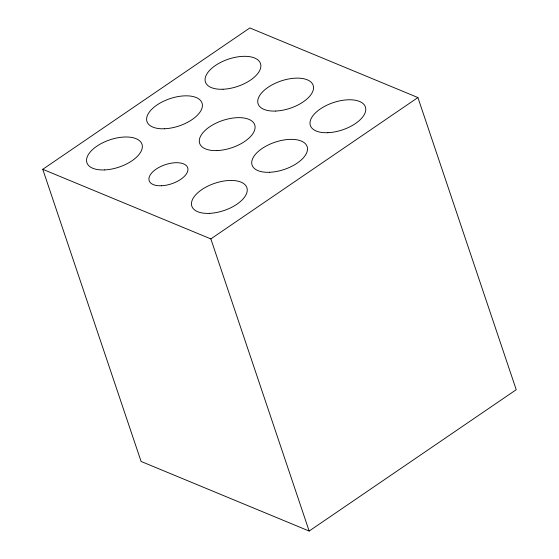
<?xml version="1.0" encoding="UTF-8"?>
<svg xmlns="http://www.w3.org/2000/svg" width="559" height="559" viewBox="0 0 559 559"><rect width="100%" height="100%" fill="white"/><g stroke="black" fill="none" stroke-linecap="round" stroke-linejoin="round"><path stroke-width="0.84" d="M42.77 169.307L249.838 27.95L417.915 97.552L516.23 389.693L309.162 531.05L141.085 461.448L42.77 169.307L210.848 238.91L309.162 531.05M210.848 238.91L417.915 97.552M161.46 185.749A20.327 10.069 -18.6 0 0 187.719 167.819A20.327 10.069 -18.6 0 0 156.129 169.139A20.327 10.069 -18.6 0 0 161.46 185.749M222.999 89.244A29.04 14.387 -18.6 0 0 260.522 63.628A29.04 14.387 -18.6 0 0 215.383 65.515A29.04 14.387 -18.6 0 0 222.999 89.244M275.664 111.052A29.04 14.387 -18.6 0 0 313.187 85.436A29.04 14.387 -18.6 0 0 268.047 87.323A29.04 14.387 -18.6 0 0 275.664 111.052M327.916 132.693A29.04 14.387 -18.6 0 0 365.439 107.076A29.04 14.387 -18.6 0 0 320.307 108.963A29.04 14.387 -18.6 0 0 327.916 132.693M164.542 128.759A29.04 14.387 -18.6 0 0 202.065 103.142A29.04 14.387 -18.6 0 0 156.925 105.029A29.04 14.387 -18.6 0 0 164.542 128.759M217.22 150.574A29.04 14.387 -18.6 0 0 254.743 124.957A29.04 14.387 -18.6 0 0 209.604 126.844A29.04 14.387 -18.6 0 0 217.22 150.574M269.641 172.284A29.04 14.387 -18.6 0 0 307.164 146.668A29.04 14.387 -18.6 0 0 262.024 148.554A29.04 14.387 -18.6 0 0 269.641 172.284M104.47 169.922A29.04 14.387 -18.6 0 0 141.993 144.306A29.04 14.387 -18.6 0 0 96.854 146.192A29.04 14.387 -18.6 0 0 104.47 169.922M209.387 213.37A29.04 14.387 -18.6 0 0 246.91 187.754A29.04 14.387 -18.6 0 0 201.771 189.641A29.04 14.387 -18.6 0 0 209.387 213.37"/></g></svg>
